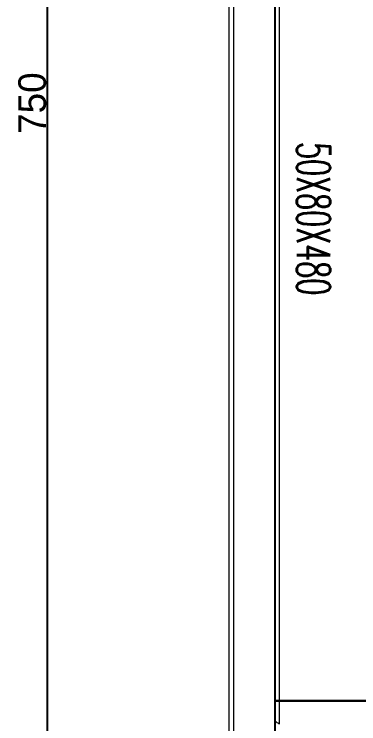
# Model space of a CAD drawing. Header units: inches. Extents: x -3 to 3194, y -983 to 1262.
# Drawn here: x -2.9 to 184.3, y 446.3 to 832.2 of the extents above; entities that cross this region are included whole.
import ezdxf
from ezdxf.enums import TextEntityAlignment as Align

# ---------------------------------------------------------------- set-up
doc = ezdxf.new("R2010")
doc.units = ezdxf.units.IN
doc.header["$MEASUREMENT"] = 0
doc.layers.add('AUTOCONNECTING', color=1, linetype='Continuous', lineweight=13)
doc.styles.add('ROMANS', font='romans')
doc.dimstyles.new('ISO-25', dxfattribs={"dimtxt": 15, "dimasz": 2.5, "dimexe": 1.25, "dimexo": 0.625, "dimtad": 1, "dimtxsty": 'Standard', "dimcen": 2.5, "dimclrd": 4, "dimclre": 4, "dimclrt": 4, "dimadec": 0, "dimazin": 0, "dimtfac": 1, "dimtmove": 0, "dimatfit": 3, "dimfxl": 1, "dimtfillclr": 4, "dimarcsym": 0})

# ---------------------------------------------------------------- blocks, each defined once
blk = doc.blocks.new('*D161')
at = {"layer": 'AUTOCONNECTING', "color": 4, "lineweight": -2, "transparency": 16777216}
for p, q in [((177.57, 1158.84), (13.85, 1158.84)), ((15.1, 1156.34), (15.1, 411.34)), ((177.57, 408.84), (13.85, 408.84))]:
    blk.add_line(p, q, dxfattribs=at)
at = {"layer": 'AUTOCONNECTING', "color": 4, "lineweight": 13, "transparency": 16777216}
for points in [[(14.68, 1156.34), (15.52, 1156.34), (15.1, 1158.84)], [(14.68, 411.34), (15.52, 411.34), (15.1, 408.84)]]:
    blk.add_solid(points, dxfattribs=at)
at = {"layer": 'Defpoints', "color": 0, "lineweight": 13, "transparency": 16777216}
for p in [(178.2, 1158.84), (15.1, 408.84), (178.2, 408.84)]:
    blk.add_point(p, dxfattribs=at)
at = {"layer": 'AUTOCONNECTING', "color": 4, "lineweight": 13, "transparency": 16777216, "insert": (6.98, 783.84), "char_height": 15, "attachment_point": 5, "rotation": 90}
blk.add_mtext('750', dxfattribs=at)

msp = doc.modelspace()

# ---------------------------------------------------------------- linework, layer by layer
at = {"color": 7, "linetype": 'Continuous', "lineweight": 15}
for p, q in [((113.742, 1181.841), (113.742, 385.841)), ((116.242, 1181.341), (116.242, 386.341))]:
    msp.add_line(p, q, dxfattribs=at)
at = {"color": 30, "linetype": 'Continuous', "lineweight": 15, "true_color": 0xf26722}
for p, q in [((138.742, 448.299), (138.742, 1119.383)), ((141.242, 446.257), (141.242, 1121.425))]:
    msp.add_line(p, q, dxfattribs=at)
at = {"color": 114, "true_color": 0x139b48}
msp.add_lwpolyline([(138.742, 958.841), (138.742, 458.841), (188.742, 458.841), (188.742, 958.841)], close=True, dxfattribs=at)
at = {"color": 116, "true_color": 0x136734}
msp.add_lwpolyline([(138.742, 408.841), (688.742, 408.841), (688.742, 458.841), (138.742, 458.841)], close=True, dxfattribs=at)
at = {"color": 30, "linetype": 'Continuous', "lineweight": 15, "true_color": 0xf26722}
msp.add_open_spline([(138.742, 448.299), (138.78, 448.128), (138.855, 447.788), (139.433, 447.278), (140.259, 446.767), (140.914, 446.427), (141.242, 446.257)], degree=3, knots=[0, 0, 0, 0, 0.249999, 0.4999999, 0.7499995, 1, 1, 1, 1], dxfattribs=at)

# ---------------------------------------------------------------- texts
at = {"lineweight": 5, "style": 'ROMANS', "width": 0.6}
msp.add_text('50X80X480', height=18, rotation=270, dxfattribs=at).set_placement((159.676, 720.994, -46.028), align=Align.MIDDLE_CENTER)

# ---------------------------------------------------------------- dimensions: what is measured, and where the dimension line sits
at = {"layer": 'AUTOCONNECTING', "lineweight": 13}
dim = msp.add_linear_dim(base=(15.1, 408.841), p1=(178.2, 1158.841), p2=(178.2, 408.841), angle=90, dimstyle='ISO-25', dxfattribs=at)
dim.commit()
dim.dimension.update_dxf_attribs({"geometry": '*D161', "text_midpoint": (6.975, 783.841)})

doc.saveas('drawing.dxf')
